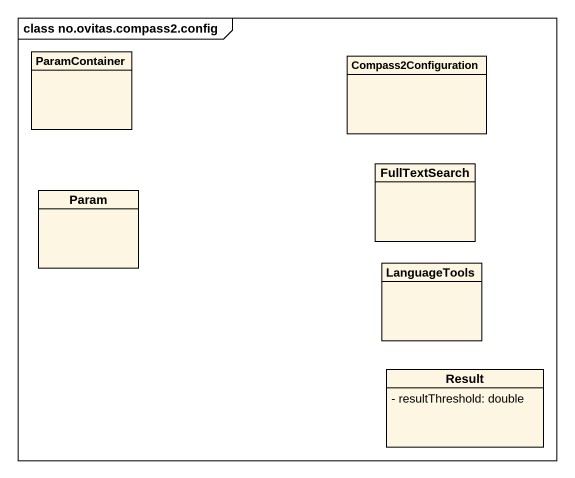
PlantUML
@startuml
mainframe class no.ovitas.compass2.config
hide circle
hide empty members
skinparam classAttributeIconSize 0
class ParamContainer
class Compass2Configuration
class Param
class FullTextSearch
class LanguageTools
class Result {
  - resultThreshold: double
}
@enduml
